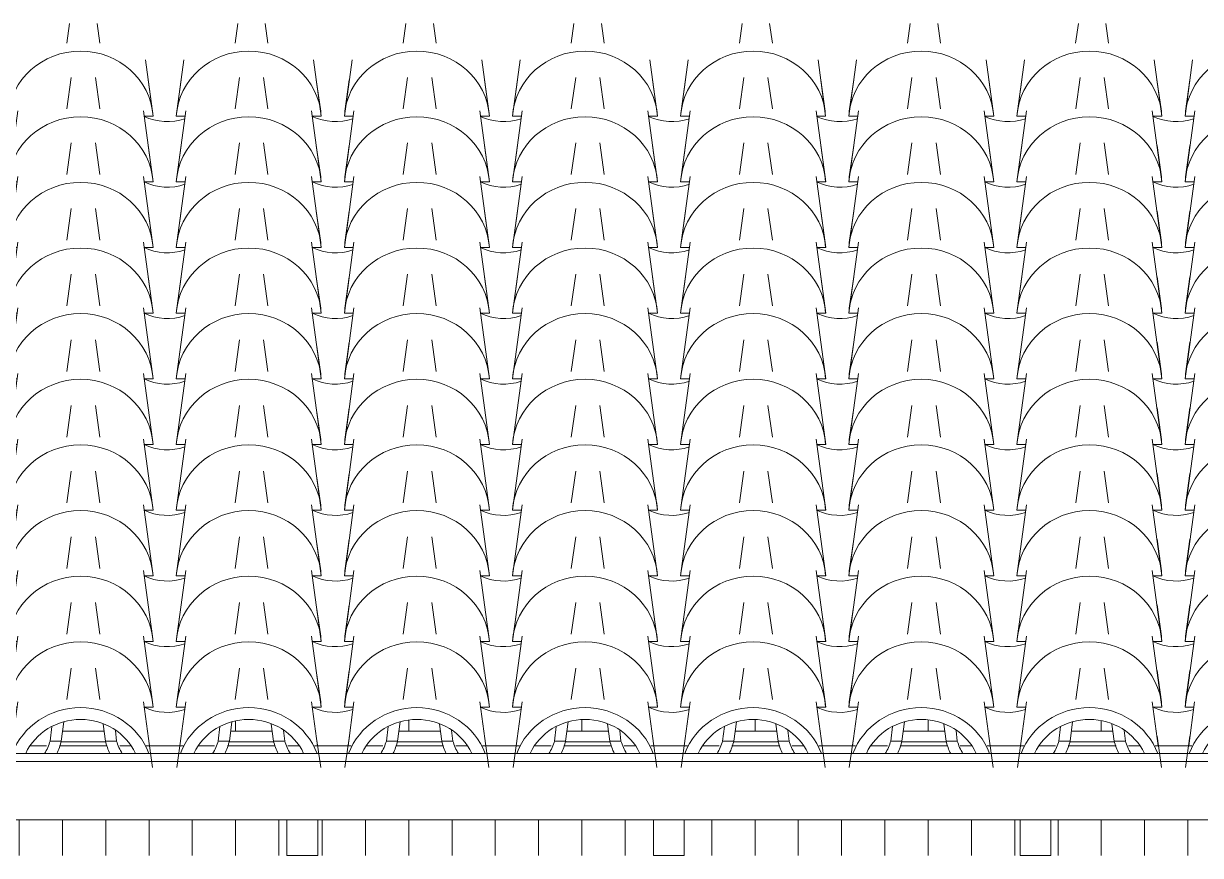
# Model space of a CAD drawing. Header units: millimetres. Extents: x -12976 to 58202, y -2238 to 7407.
# Drawn here: x -4613 to -2710, y 2606 to 3951 of the extents above; entities that cross this region are included whole.
import ezdxf

# ---------------------------------------------------------------- set-up
doc = ezdxf.new("R2010")
doc.units = ezdxf.units.MM
for name, color, linetype, lineweight in [('A-GLAZ-CURT', 52, 'Continuous', 9), ('A-GLAZ-CWMG', 51, 'Continuous', 9), ('A-ROOF-OTLN', 132, 'Continuous', 9), ('A-ROOF-PATT', 132, 'Continuous', 9)]:
    doc.layers.add(name, color=color, linetype=linetype, lineweight=lineweight)

# ---------------------------------------------------------------- blocks, each defined once
blk = doc.blocks.new('Rectangular Mullion - Ripa-4315949-FACHADA POSTERIOR')
at = {"layer": 'A-GLAZ-CWMG'}
for p, q in [((-4482.7, 2807.1), (-4549.7, 2807.1)), ((-4210.7, 2807.1), (-4277.8, 2807.1)), ((-3938.8, 2807.1), (-4005.9, 2807.1)), ((-3666.9, 2807.1), (-3734, 2807.1)), ((-3395, 2807.1), (-3462.1, 2807.1)), ((-3123.1, 2807.1), (-3190.3, 2807.1)), ((-2851.2, 2807.1), (-2918.2, 2807.1)), ((-4479.9, 2789.9), (-4552.3, 2789.9)), ((-4208.1, 2789.9), (-4280.4, 2789.9)), ((-3936.2, 2789.9), (-4008.6, 2789.9)), ((-3664.3, 2789.9), (-3736.7, 2789.9)), ((-3392.4, 2789.9), (-3464.8, 2789.9)), ((-3120.5, 2789.9), (-3192.9, 2789.9)), ((-2848.6, 2789.9), (-2921, 2789.9))]:
    blk.add_line(p, q, dxfattribs=at)
blk = doc.blocks.new('Rectangular Mullion - Caibro-3920096-FACHADA POSTERIOR')
at = {"layer": 'A-GLAZ-CWMG'}
for p, q in [((-7151.6, 2663.5), (-7151.6, 2606)), ((-7101.6, 2663.5), (-7151.6, 2663.5)), ((-7101.6, 2606), (-7101.6, 2663.5)), ((-7151.6, 2606), (-7101.6, 2606))]:
    blk.add_line(p, q, dxfattribs=at)
blk = doc.blocks.new('COLONIAL BASE - COLONIAL BASE-4317782-FACHADA POSTERIOR')
at = {"layer": 'A-GLAZ-CURT'}
for p, q in [((-11293.9, 2908.8), (-11286.8, 2858)), ((-11068.2, 2858), (-11061.1, 2908.8)), ((-11157.3, 2783.5), (-11147.7, 2854.7)), ((-10944.3, 2854.7), (-10934.6, 2783.5)), ((-11281.4, 2818.4), (-11277.7, 2791.1)), ((-11077.3, 2791.1), (-11073.1, 2821.9)), ((-11259.7, 2791.1), (-11261.7, 2808)), ((-11155.2, 2798.8), (-11162.4, 2748)), ((-11095.3, 2791.1), (-11092.5, 2814.6)), ((-10929.6, 2748), (-10936.7, 2798.8)), ((-11277.7, 2791.1), (-11259.7, 2791.1)), ((-11095.3, 2791.1), (-11077.3, 2791.1))]:
    blk.add_line(p, q, dxfattribs=at)
for centre, major_axis, start_param, end_param in [((-11046, 2732.6), (117.5, 0), 0.348057, 2.793536), ((-11046, 2732.6), (97.5, 0), 0.425177, 2.716415), ((-11177.5, 2812.9), (102.8, 0), 3.36491, 3.584479), ((-11177.5, 2812.9), (85.3, 0), 3.411763, 3.68386), ((-11177.5, 2812.9), (85.3, 0), 5.740918, 6.013015), ((-11177.5, 2812.9), (102.8, 0), 5.840299, 6.059868)]:
    blk.add_ellipse(centre, major_axis=major_axis, ratio=0.957826, start_param=start_param, end_param=end_param, dxfattribs=at)
blk = doc.blocks.new('COLONIAL BASE - COLONIAL BASE-V52-FACHADA POSTERIOR')
at = {"layer": 'A-GLAZ-CURT'}
for p, q in [((-11022, 3015), (-11014.9, 2964.1)), ((-10796.3, 2964.1), (-10789.2, 3015)), ((-10891.4, 2845.9), (-10875.8, 2960.8)), ((-10672.4, 2960.8), (-10656.8, 2845.9)), ((-10883.4, 2905), (-10890.5, 2854.2)), ((-10657.7, 2854.2), (-10664.8, 2905)), ((-10877, 2845.9), (-10891.4, 2845.9)), ((-10656.8, 2845.9), (-10671.2, 2845.9))]:
    blk.add_line(p, q, dxfattribs=at)
for centre, major_axis, start_param, end_param in [((-10774.1, 2838.8), (117.5, 0), 0.063873, 3.077719), ((-10905.6, 2919.1), (85.3, 0), 4.253685, 5.051809)]:
    blk.add_ellipse(centre, major_axis=major_axis, ratio=0.957826, start_param=start_param, end_param=end_param, dxfattribs=at)
blk = doc.blocks.new('COLONIAL BASE - COLONIAL BASE-V55-FACHADA POSTERIOR')
at = {"layer": 'A-GLAZ-CURT'}
for p, q in [((-4224.7, 3015), (-4217.6, 2964.1)), ((-3999, 2964.1), (-3991.9, 3015)), ((-4094.1, 2845.9), (-4078.5, 2960.8)), ((-3875.1, 2960.8), (-3859.5, 2845.9)), ((-4086.1, 2905), (-4093.2, 2854.2)), ((-3860.4, 2854.2), (-3867.5, 2905)), ((-4079.7, 2845.9), (-4094.1, 2845.9)), ((-3859.5, 2845.9), (-3873.9, 2845.9))]:
    blk.add_line(p, q, dxfattribs=at)
for centre, major_axis, start_param, end_param in [((-3976.8, 2838.8), (117.5, 0), 0.063873, 3.077719), ((-4108.3, 2919.1), (85.3, 0), 4.253685, 5.048456)]:
    blk.add_ellipse(centre, major_axis=major_axis, ratio=0.957826, start_param=start_param, end_param=end_param, dxfattribs=at)

msp = doc.modelspace()

# ---------------------------------------------------------------- hatches: boundary and pattern name
at = {"layer": 'A-ROOF-PATT'}
h = msp.add_hatch(dxfattribs=at)
h.set_pattern_fill('FP_2', color=256, style=0, pattern_type=2)
h.set_pattern_definition([(90, (0, 8754.066), (-70, 4e-15), [])])
h.paths.add_polyline_path([(-6226, 2606), (-5965.8, 2606), (-5965.8, 2663.6), (-6508.7, 2663.5), (-6508.7, 2606), (-6270.7, 2606)])
h.paths.add_polyline_path([(-11724.1, 2606), (-11301.7, 2606), (-11301.7, 2663.6), (-11583.5, 2663.6), (-11775.4, 2606)])
h.paths.add_polyline_path([(-11251.7, 2606), (-10708.9, 2606), (-10708.9, 2663.6), (-11251.7, 2663.5)])
h.paths.add_polyline_path([(-10658.9, 2606), (-10116, 2606), (-10116, 2663.6), (-10658.9, 2663.5)])
h.paths.add_polyline_path([(-1815.6, 2606), (-1815.6, 2663.6), (-2358.5, 2663.5), (-2358.5, 2606), (-1845.4, 2606)])
h.paths.add_polyline_path([(-10066, 2606), (-9523.1, 2606), (-9523.1, 2663.6), (-10066, 2663.5)])
h.paths.add_polyline_path([(-9473.1, 2606), (-8930.2, 2606), (-8930.2, 2663.6), (-9473.1, 2663.5)])
h.paths.add_polyline_path([(-8880.2, 2606), (-8337.3, 2606), (-8337.3, 2663.6), (-8880.2, 2663.5)])
h.paths.add_polyline_path([(-8287.3, 2606), (-7744.4, 2606), (-7744.4, 2663.6), (-8287.3, 2663.5)])
h.paths.add_polyline_path([(-7694.4, 2606), (-7151.6, 2606), (-7151.6, 2663.6), (-7694.4, 2663.5)])
h.paths.add_polyline_path([(-7101.6, 2606), (-6558.7, 2606), (-6558.7, 2663.6), (-7101.6, 2663.5)])
h.paths.add_polyline_path([(-2426.5, 2606), (-2408.5, 2606), (-2408.5, 2663.6), (-2951.4, 2663.5), (-2951.4, 2606), (-2515.9, 2606)])
h.paths.add_polyline_path([(-5915.8, 2606), (-5372.9, 2606), (-5372.9, 2663.6), (-5915.8, 2663.5)])
h.paths.add_polyline_path([(-5322.9, 2606), (-4780, 2606), (-4780, 2663.6), (-5322.9, 2663.5)])
h.paths.add_polyline_path([(-4730, 2606), (-4187.1, 2606), (-4187.1, 2663.6), (-4730, 2663.5)])
h.paths.add_polyline_path([(-4137.1, 2606), (-3594.3, 2606), (-3594.3, 2663.6), (-4137.1, 2663.5)])
h.paths.add_polyline_path([(-3544.3, 2606), (-3001.4, 2606), (-3001.4, 2663.6), (-3544.3, 2663.5)])
h.paths.add_polyline_path([(-5064.4, 2807.1), (-5026.4, 2807.1), (-5027.9, 2818.4), (-5041.2, 2823.2), (-5064.4, 2826), (-5088.4, 2823.1), (-5091.5, 2821.9), (-5093.5, 2807.1), (-5078.6, 2807.1)])
h.paths.add_polyline_path([(-2918.4, 2807.1), (-2851.2, 2807.1), (-2852.7, 2818.4), (-2866.1, 2823.2), (-2889.2, 2826), (-2913.3, 2823.1), (-2916.4, 2821.9), (-2918.2, 2808.3)])
h.paths.add_polyline_path([(-9131.5, 2807.1), (-9104.7, 2807.1), (-9106.3, 2818.4), (-9119.6, 2823.2), (-9142.7, 2826), (-9166.8, 2823.1), (-9169.9, 2821.9), (-9171.9, 2807.1), (-9142.7, 2807.1)])
h.paths.add_polyline_path([(-7790.5, 2807.1), (-7745.3, 2807.1), (-7746.8, 2818.4), (-7760.2, 2823.2), (-7783.3, 2826), (-7807.3, 2823.1), (-7810.4, 2821.9), (-7812.4, 2807.1), (-7797.5, 2807.1)])
h.paths.add_polyline_path([(-5298.2, 2807.1), (-5299.8, 2818.4), (-5313.1, 2823.2), (-5322.9, 2824.4), (-5322.9, 2807.1), (-5307.1, 2807.1)])
h.paths.add_polyline_path([(-3403.8, 2807.1), (-3395, 2807.1), (-3396.5, 2818.4), (-3409.9, 2823.2), (-3433, 2826), (-3457, 2823.1), (-3460.1, 2821.9), (-3462.1, 2807.1), (-3409, 2807.1)])
h.paths.add_polyline_path([(-1830.8, 2807.1), (-1815.6, 2807.1), (-1815.9, 2824.3), (-1825.7, 2823.1), (-1828.8, 2821.9), (-1829.8, 2814.6)])
h.paths.add_polyline_path([(-2102.7, 2807.1), (-2035.5, 2807.1), (-2037.1, 2818.4), (-2050.4, 2823.2), (-2073.6, 2826), (-2097.6, 2823.1), (-2100.7, 2821.9), (-2101.7, 2814.6)])
h.paths.add_polyline_path([(-3938.8, 2807.1), (-3940.3, 2818.4), (-3952.8, 2823.1), (-3976.8, 2826), (-4000.8, 2823.1), (-4003.9, 2821.9), (-4005.9, 2807.1), (-3946.3, 2807.1)])
h.paths.add_polyline_path([(-5570.1, 2807.1), (-5571.7, 2818.4), (-5585, 2823.2), (-5608.1, 2826), (-5632.2, 2823.1), (-5635.3, 2821.9), (-5637.3, 2807.1), (-5578.9, 2807.1)])
h.paths.add_polyline_path([(-11022.9, 2807.1), (-11008, 2807.1), (-11009.5, 2818.4), (-11022.9, 2823.2), (-11044.6, 2825.3), (-11044.6, 2807.1), (-11033.2, 2807.1)])
h.paths.add_polyline_path([(-8880.2, 2807.1), (-8832.8, 2807.1), (-8834.4, 2818.4), (-8847.7, 2823.2), (-8870.9, 2826), (-8880.2, 2824.9), (-8880.2, 2823.1)])
h.paths.add_polyline_path([(-9385.4, 2807.1), (-9376.6, 2807.1), (-9378.2, 2818.4), (-9391.5, 2823.2), (-9414.6, 2826), (-9438.7, 2823.1), (-9441.8, 2821.9), (-9443.8, 2807.1), (-9390.6, 2807.1)])
h.paths.add_polyline_path([(-4792.5, 2807.1), (-4780, 2807.1), (-4780, 2824.5), (-4792.5, 2826), (-4816.5, 2823.1), (-4819.6, 2821.9), (-4821.6, 2807.1), (-4806.7, 2807.1)])
h.paths.add_polyline_path([(-9929.2, 2807.1), (-9920.4, 2807.1), (-9921.9, 2818.4), (-9936.1, 2823.3), (-9958.4, 2826), (-9982.4, 2823.1), (-9985.5, 2821.9), (-9987.5, 2807.1), (-9934.4, 2807.1)])
h.paths.add_polyline_path([(-5842, 2807.1), (-5843.6, 2818.4), (-5856.9, 2823.2), (-5880, 2826), (-5904.1, 2823.1), (-5907.2, 2821.9), (-5909.2, 2807.1), (-5850.8, 2807.1)])
h.paths.add_polyline_path([(-6122.7, 2807.1), (-6113.9, 2807.1), (-6115.5, 2818.4), (-6128.8, 2823.2), (-6151.9, 2826), (-6176, 2823.1), (-6179.1, 2821.9), (-6181.1, 2807.1), (-6127.9, 2807.1)])
h.paths.add_polyline_path([(-3666.9, 2807.1), (-3668.4, 2818.4), (-3680.9, 2823.1), (-3704.9, 2826), (-3728.9, 2823.1), (-3732, 2821.9), (-3734, 2807.1), (-3675.7, 2807.1)])
h.paths.add_polyline_path([(-10788.3, 2807.1), (-10736.1, 2807.1), (-10737.6, 2818.4), (-10750.1, 2823.1), (-10774.1, 2826), (-10798.1, 2823.1), (-10801.2, 2821.9), (-10803.2, 2807.1), (-10798.1, 2807.1)])
h.paths.add_polyline_path([(-8599, 2807.1), (-8560.9, 2807.1), (-8562.5, 2818.4), (-8575.8, 2823.2), (-8599, 2826), (-8623, 2823.1), (-8626.1, 2821.9), (-8628.1, 2807.1), (-8613.2, 2807.1)])
h.paths.add_polyline_path([(-2617.3, 2807.1), (-2584.6, 2807.1), (-2584.6, 2819.8), (-2594.2, 2823.2), (-2617.3, 2826), (-2641.4, 2823.1), (-2644.5, 2821.9), (-2646.5, 2807.1), (-2631.6, 2807.1)])
h.paths.add_polyline_path([(-6394.6, 2807.1), (-6385.8, 2807.1), (-6387.3, 2818.4), (-6400.7, 2823.2), (-6423.8, 2826), (-6449.5, 2822.5), (-6450.9, 2821.9), (-6453, 2807.1), (-6399.8, 2807.1)])
h.paths.add_polyline_path([(-10526.2, 2807.1), (-10464.2, 2807.1), (-10465.7, 2818.4), (-10478.2, 2823.1), (-10502.2, 2826), (-10526.2, 2823.1), (-10529.3, 2821.9), (-10531.3, 2807.1)])
h.paths.add_polyline_path([(-4520.6, 2807.1), (-4482.6, 2807.1), (-4484.1, 2818.4), (-4497.5, 2823.2), (-4520.6, 2826), (-4544.6, 2823.1), (-4547.7, 2821.9), (-4549.7, 2807.1), (-4534.8, 2807.1)])
h.paths.add_polyline_path([(-2316.2, 2807.1), (-2307.4, 2807.1), (-2309, 2818.4), (-2322.3, 2823.2), (-2345.4, 2826), (-2358.5, 2824.4), (-2358.5, 2807.1), (-2321.4, 2807.1)])
h.paths.add_polyline_path([(-8337.3, 2807.1), (-8337.3, 2824.8), (-8351.1, 2823.1), (-8354.2, 2821.9), (-8356.2, 2807.1), (-8341.3, 2807.1)])
h.paths.add_polyline_path([(-6666.5, 2807.1), (-6657.7, 2807.1), (-6659.2, 2818.4), (-6673, 2823.3), (-6695.7, 2826), (-6714.6, 2823.7), (-6714.6, 2807.1), (-6671.7, 2807.1)])
h.paths.add_polyline_path([(-3190.3, 2807.1), (-3123.1, 2807.1), (-3124.6, 2818.4), (-3138, 2823.2), (-3161.1, 2826), (-3186.4, 2822.6), (-3188.2, 2821.9), (-3189.2, 2814.6)])
h.paths.add_polyline_path([(-9657.3, 2807.1), (-9648.5, 2807.1), (-9650, 2818.4), (-9663.4, 2823.2), (-9686.5, 2826), (-9712.6, 2822.3), (-9713.7, 2821.9), (-9715.7, 2807.1), (-9662.5, 2807.1)])
h.paths.add_polyline_path([(-4277.8, 2807.1), (-4210.7, 2807.1), (-4212.2, 2818.4), (-4224.7, 2823.1), (-4248.7, 2826), (-4272.7, 2823.1), (-4275.8, 2821.9), (-4276.8, 2814.6)])
h.paths.add_polyline_path([(-7525.6, 2807.1), (-7473.4, 2807.1), (-7474.9, 2818.4), (-7487.4, 2823.1), (-7511.4, 2826), (-7535.4, 2823.1), (-7538.5, 2821.9), (-7540.5, 2807.1), (-7535.4, 2807.1)])
h.paths.add_polyline_path([(-6929.6, 2807.1), (-6931.1, 2818.4), (-6943.6, 2823.1), (-6967.6, 2826), (-6991.6, 2823.1), (-6994.7, 2821.9), (-6996.7, 2807.1), (-6938.4, 2807.1)])
h.paths.add_polyline_path([(-8069.4, 2807.1), (-8017.2, 2807.1), (-8018.7, 2818.4), (-8032, 2823.2), (-8055.2, 2826), (-8079.2, 2823.1), (-8082.3, 2821.9), (-8084.3, 2807.1), (-8079.2, 2807.1)])
h.paths.add_polyline_path([(-10254.3, 2807.1), (-10192.3, 2807.1), (-10193.8, 2818.4), (-10206.3, 2823.1), (-10230.3, 2826), (-10254.3, 2823.1), (-10257.4, 2821.9), (-10259.4, 2807.1)])
h.paths.add_polyline_path([(-7201.5, 2807.1), (-7203, 2818.4), (-7215.5, 2823.1), (-7239.5, 2826), (-7263.5, 2823.1), (-7266.6, 2821.9), (-7268.6, 2807.1), (-7209.4, 2807.1)])

# ---------------------------------------------------------------- linework, layer by layer
at = {"layer": 'A-GLAZ-CURT'}
for p, q in [((-4542.8, 3919.5), (-4538.4, 3951.2)), ((-4493.9, 3951.2), (-4489.5, 3919.5)), ((-4270.9, 3919.5), (-4266.5, 3951.2)), ((-4222, 3951.2), (-4217.6, 3919.5)), ((-3999, 3919.5), (-3994.6, 3951.2)), ((-3950.1, 3951.2), (-3945.7, 3919.5)), ((-3727.1, 3919.5), (-3722.8, 3951.2)), ((-3678.2, 3951.2), (-3673.8, 3919.5)), ((-3455.3, 3919.5), (-3450.9, 3951.2)), ((-3406.3, 3951.2), (-3401.9, 3919.5)), ((-3183.4, 3919.5), (-3179, 3951.2)), ((-3134.4, 3951.2), (-3130, 3919.5)), ((-2911.5, 3919.5), (-2907.1, 3951.2)), ((-2862.5, 3951.2), (-2858.1, 3919.5)), ((-4415.7, 3892.5), (-4403.3, 3801.3)), ((-4365.9, 3801.3), (-4353.6, 3892.5)), ((-4143.8, 3892.5), (-4131.4, 3801.3)), ((-4094.1, 3801.3), (-4081.7, 3892.5)), ((-3871.9, 3892.5), (-3859.5, 3801.3)), ((-3822.2, 3801.3), (-3809.8, 3892.5)), ((-3600, 3892.5), (-3587.6, 3801.3)), ((-3550.3, 3801.3), (-3537.9, 3892.5)), ((-3328.1, 3892.5), (-3315.8, 3801.3)), ((-3278.4, 3801.3), (-3266, 3892.5)), ((-3056.2, 3892.5), (-3043.9, 3801.3)), ((-3006.5, 3801.3), (-2994.1, 3892.5)), ((-2784.3, 3892.5), (-2772, 3801.3)), ((-2734.6, 3801.3), (-2722.3, 3892.5)), ((-4404.2, 3809.6), (-4411.3, 3860.4)), ((-4358, 3860.4), (-4365.1, 3809.6)), ((-4132.3, 3809.6), (-4139.4, 3860.4)), ((-4086.1, 3860.4), (-4093.2, 3809.6)), ((-3860.4, 3809.6), (-3867.5, 3860.4)), ((-3814.2, 3860.4), (-3821.3, 3809.6)), ((-3588.5, 3809.6), (-3595.6, 3860.4)), ((-3542.3, 3860.4), (-3549.4, 3809.6)), ((-3316.6, 3809.6), (-3323.8, 3860.4)), ((-3270.4, 3860.4), (-3277.5, 3809.6)), ((-3044.7, 3809.6), (-3051.9, 3860.4)), ((-2998.5, 3860.4), (-3005.6, 3809.6)), ((-2772.8, 3809.6), (-2780, 3860.4)), ((-2726.6, 3860.4), (-2733.7, 3809.6)), ((-4403.3, 3801.3), (-4417.7, 3801.3)), ((-4351.6, 3801.3), (-4365.9, 3801.3)), ((-4131.4, 3801.3), (-4145.8, 3801.3)), ((-4079.7, 3801.3), (-4094.1, 3801.3)), ((-3859.5, 3801.3), (-3873.9, 3801.3)), ((-3807.8, 3801.3), (-3822.2, 3801.3)), ((-3587.6, 3801.3), (-3602, 3801.3)), ((-3535.9, 3801.3), (-3550.3, 3801.3)), ((-3315.8, 3801.3), (-3330.1, 3801.3)), ((-3264, 3801.3), (-3278.4, 3801.3)), ((-3043.9, 3801.3), (-3058.2, 3801.3)), ((-2992.1, 3801.3), (-3006.5, 3801.3)), ((-2772, 3801.3), (-2786.3, 3801.3)), ((-2720.2, 3801.3), (-2734.6, 3801.3))]:
    msp.add_line(p, q, dxfattribs=at)
for centre, major_axis, start_param, end_param in [((-4520.6, 3794.1), (117.5, 0), 0.063873, 3.077719), ((-4248.7, 3794.1), (117.5, 0), 0.063873, 3.077719), ((-3976.8, 3794.1), (117.5, 0), 0.063873, 3.077719), ((-3704.9, 3794.1), (117.5, 0), 0.063873, 3.077719), ((-3433, 3794.1), (117.5, 0), 0.063873, 3.077719), ((-3161.1, 3794.1), (117.5, 0), 0.063873, 3.077719), ((-2889.2, 3794.1), (117.5, 0), 0.063873, 3.077719), ((-2617.3, 3794.1), (117.5, 0), 0.063873, 3.077719), ((-4380.2, 3874.4), (85.3, 0), 4.253685, 5.051809), ((-4108.3, 3874.4), (85.3, 0), 4.253685, 5.048456), ((-3836.4, 3874.4), (85.3, 0), 4.253685, 5.051809), ((-3564.5, 3874.4), (85.3, 0), 4.253685, 5.051809), ((-3292.6, 3874.4), (85.3, 0), 4.253685, 5.051809), ((-3020.7, 3874.4), (85.3, 0), 4.253685, 5.051809), ((-2748.8, 3874.4), (85.3, 0), 4.253685, 5.051809)]:
    msp.add_ellipse(centre, major_axis=major_axis, ratio=0.957826, start_param=start_param, end_param=end_param, dxfattribs=at)
at = {"layer": 'A-ROOF-OTLN'}
for p, q in [((-4575.5, 2783.5), (-4602.3, 2783.5)), ((-4477.5, 2783.5), (-4554.7, 2783.5)), ((-4438.9, 2783.5), (-4457.4, 2783.5)), ((-4354.9, 2783.5), (-4414.3, 2783.5)), ((-4303.9, 2783.5), (-4330.4, 2783.5)), ((-4205.7, 2783.5), (-4282.8, 2783.5)), ((-4167, 2783.5), (-4185.5, 2783.5)), ((-4083, 2783.5), (-4142.4, 2783.5)), ((-4031.7, 2783.5), (-4058.5, 2783.5)), ((-3933.8, 2783.5), (-4010.9, 2783.5)), ((-3895.1, 2783.5), (-3913.6, 2783.5)), ((-3811.1, 2783.5), (-3870.5, 2783.5)), ((-3759.8, 2783.5), (-3786.6, 2783.5)), ((-3661.9, 2783.5), (-3739.1, 2783.5)), ((-3623.2, 2783.5), (-3641.8, 2783.5)), ((-3539.2, 2783.5), (-3598.6, 2783.5)), ((-3487.9, 2783.5), (-3514.7, 2783.5)), ((-3390, 2783.5), (-3467.2, 2783.5)), ((-3351.3, 2783.5), (-3369.9, 2783.5)), ((-3267.3, 2783.5), (-3326.7, 2783.5)), ((-3216, 2783.5), (-3242.8, 2783.5)), ((-3118.1, 2783.5), (-3195.3, 2783.5)), ((-3079.4, 2783.5), (-3098, 2783.5)), ((-2995.4, 2783.5), (-3054.8, 2783.5)), ((-2944.2, 2783.5), (-2970.9, 2783.5)), ((-2846.2, 2783.5), (-2923.4, 2783.5)), ((-2807.5, 2783.5), (-2826.1, 2783.5)), ((-2723.5, 2783.5), (-2782.9, 2783.5)), ((-1784.6, 2770.8), (-11964.6, 2770.8)), ((-1784.6, 2758.1), (-11964.6, 2758.1)), ((-1784.6, 2663.6), (-11913.8, 2663.6))]:
    msp.add_line(p, q, dxfattribs=at)

# ---------------------------------------------------------------- block references
at = {"layer": 'A-GLAZ-CURT'}
for name, p in [('COLONIAL BASE - COLONIAL BASE-V52-FACHADA POSTERIOR', (6253.5, 849.2)), ('COLONIAL BASE - COLONIAL BASE-V52-FACHADA POSTERIOR', (6525.4, 849.2)), ('COLONIAL BASE - COLONIAL BASE-V55-FACHADA POSTERIOR', (0, 849.2)), ('COLONIAL BASE - COLONIAL BASE-V52-FACHADA POSTERIOR', (7069.2, 849.2)), ('COLONIAL BASE - COLONIAL BASE-V52-FACHADA POSTERIOR', (7341.1, 849.2)), ('COLONIAL BASE - COLONIAL BASE-V52-FACHADA POSTERIOR', (7613, 849.2)), ('COLONIAL BASE - COLONIAL BASE-V52-FACHADA POSTERIOR', (7884.9, 849.2)), ('COLONIAL BASE - COLONIAL BASE-V52-FACHADA POSTERIOR', (8156.8, 849.2)), ('COLONIAL BASE - COLONIAL BASE-V52-FACHADA POSTERIOR', (6253.5, 743.1)), ('COLONIAL BASE - COLONIAL BASE-V52-FACHADA POSTERIOR', (6525.4, 743.1)), ('COLONIAL BASE - COLONIAL BASE-V55-FACHADA POSTERIOR', (0, 743.1)), ('COLONIAL BASE - COLONIAL BASE-V52-FACHADA POSTERIOR', (7069.2, 743.1)), ('COLONIAL BASE - COLONIAL BASE-V52-FACHADA POSTERIOR', (7341.1, 743.1)), ('COLONIAL BASE - COLONIAL BASE-V52-FACHADA POSTERIOR', (7613, 743.1)), ('COLONIAL BASE - COLONIAL BASE-V52-FACHADA POSTERIOR', (7884.9, 743.1)), ('COLONIAL BASE - COLONIAL BASE-V52-FACHADA POSTERIOR', (8156.8, 743.1)), ('COLONIAL BASE - COLONIAL BASE-V52-FACHADA POSTERIOR', (6253.5, 636.9)), ('COLONIAL BASE - COLONIAL BASE-V52-FACHADA POSTERIOR', (6525.4, 636.9)), ('COLONIAL BASE - COLONIAL BASE-V55-FACHADA POSTERIOR', (0, 636.9)), ('COLONIAL BASE - COLONIAL BASE-V52-FACHADA POSTERIOR', (7069.2, 636.9)), ('COLONIAL BASE - COLONIAL BASE-V52-FACHADA POSTERIOR', (7341.1, 636.9)), ('COLONIAL BASE - COLONIAL BASE-V52-FACHADA POSTERIOR', (7613, 636.9)), ('COLONIAL BASE - COLONIAL BASE-V52-FACHADA POSTERIOR', (7884.9, 636.9)), ('COLONIAL BASE - COLONIAL BASE-V52-FACHADA POSTERIOR', (8156.8, 636.9)), ('COLONIAL BASE - COLONIAL BASE-V52-FACHADA POSTERIOR', (6253.5, 530.8)), ('COLONIAL BASE - COLONIAL BASE-V52-FACHADA POSTERIOR', (6525.4, 530.8)), ('COLONIAL BASE - COLONIAL BASE-V55-FACHADA POSTERIOR', (0, 530.8)), ('COLONIAL BASE - COLONIAL BASE-V52-FACHADA POSTERIOR', (7069.2, 530.8)), ('COLONIAL BASE - COLONIAL BASE-V52-FACHADA POSTERIOR', (7341.1, 530.8)), ('COLONIAL BASE - COLONIAL BASE-V52-FACHADA POSTERIOR', (7613, 530.8)), ('COLONIAL BASE - COLONIAL BASE-V52-FACHADA POSTERIOR', (7884.9, 530.8)), ('COLONIAL BASE - COLONIAL BASE-V52-FACHADA POSTERIOR', (8156.8, 530.8)), ('COLONIAL BASE - COLONIAL BASE-V52-FACHADA POSTERIOR', (6253.5, 424.6)), ('COLONIAL BASE - COLONIAL BASE-V52-FACHADA POSTERIOR', (6525.4, 424.6)), ('COLONIAL BASE - COLONIAL BASE-V55-FACHADA POSTERIOR', (0, 424.6)), ('COLONIAL BASE - COLONIAL BASE-V52-FACHADA POSTERIOR', (7069.2, 424.6)), ('COLONIAL BASE - COLONIAL BASE-V52-FACHADA POSTERIOR', (7341.1, 424.6)), ('COLONIAL BASE - COLONIAL BASE-V52-FACHADA POSTERIOR', (7613, 424.6)), ('COLONIAL BASE - COLONIAL BASE-V52-FACHADA POSTERIOR', (7884.9, 424.6)), ('COLONIAL BASE - COLONIAL BASE-V52-FACHADA POSTERIOR', (8156.8, 424.6)), ('COLONIAL BASE - COLONIAL BASE-V52-FACHADA POSTERIOR', (6253.5, 318.5)), ('COLONIAL BASE - COLONIAL BASE-V52-FACHADA POSTERIOR', (6525.4, 318.5)), ('COLONIAL BASE - COLONIAL BASE-V55-FACHADA POSTERIOR', (0, 318.5)), ('COLONIAL BASE - COLONIAL BASE-V52-FACHADA POSTERIOR', (7069.2, 318.5)), ('COLONIAL BASE - COLONIAL BASE-V52-FACHADA POSTERIOR', (7341.1, 318.5)), ('COLONIAL BASE - COLONIAL BASE-V52-FACHADA POSTERIOR', (7613, 318.5)), ('COLONIAL BASE - COLONIAL BASE-V52-FACHADA POSTERIOR', (7884.9, 318.5)), ('COLONIAL BASE - COLONIAL BASE-V52-FACHADA POSTERIOR', (8156.8, 318.5)), ('COLONIAL BASE - COLONIAL BASE-V52-FACHADA POSTERIOR', (6253.5, 212.3)), ('COLONIAL BASE - COLONIAL BASE-V52-FACHADA POSTERIOR', (6525.4, 212.3)), ('COLONIAL BASE - COLONIAL BASE-V55-FACHADA POSTERIOR', (0, 212.3)), ('COLONIAL BASE - COLONIAL BASE-V52-FACHADA POSTERIOR', (7069.2, 212.3)), ('COLONIAL BASE - COLONIAL BASE-V52-FACHADA POSTERIOR', (7341.1, 212.3)), ('COLONIAL BASE - COLONIAL BASE-V52-FACHADA POSTERIOR', (7613, 212.3)), ('COLONIAL BASE - COLONIAL BASE-V52-FACHADA POSTERIOR', (7884.9, 212.3)), ('COLONIAL BASE - COLONIAL BASE-V52-FACHADA POSTERIOR', (8156.8, 212.3)), ('COLONIAL BASE - COLONIAL BASE-V52-FACHADA POSTERIOR', (6253.5, 106.2)), ('COLONIAL BASE - COLONIAL BASE-V52-FACHADA POSTERIOR', (6525.4, 106.2)), ('COLONIAL BASE - COLONIAL BASE-V55-FACHADA POSTERIOR', (0, 106.2)), ('COLONIAL BASE - COLONIAL BASE-V52-FACHADA POSTERIOR', (7069.2, 106.2)), ('COLONIAL BASE - COLONIAL BASE-V52-FACHADA POSTERIOR', (7341.1, 106.2)), ('COLONIAL BASE - COLONIAL BASE-V52-FACHADA POSTERIOR', (7613, 106.2)), ('COLONIAL BASE - COLONIAL BASE-V52-FACHADA POSTERIOR', (7884.9, 106.2)), ('COLONIAL BASE - COLONIAL BASE-V52-FACHADA POSTERIOR', (8156.8, 106.2)), ('COLONIAL BASE - COLONIAL BASE-V52-FACHADA POSTERIOR', (6253.5, 0)), ('COLONIAL BASE - COLONIAL BASE-V52-FACHADA POSTERIOR', (6525.4, 0)), ('COLONIAL BASE - COLONIAL BASE-V55-FACHADA POSTERIOR', (0, 0)), ('COLONIAL BASE - COLONIAL BASE-V52-FACHADA POSTERIOR', (7069.2, 0)), ('COLONIAL BASE - COLONIAL BASE-V52-FACHADA POSTERIOR', (7341.1, 0)), ('COLONIAL BASE - COLONIAL BASE-V52-FACHADA POSTERIOR', (7613, 0)), ('COLONIAL BASE - COLONIAL BASE-V52-FACHADA POSTERIOR', (7884.9, 0)), ('COLONIAL BASE - COLONIAL BASE-V52-FACHADA POSTERIOR', (8156.8, 0)), ('COLONIAL BASE - COLONIAL BASE-4317782-FACHADA POSTERIOR', (6525.4, 0)), ('COLONIAL BASE - COLONIAL BASE-4317782-FACHADA POSTERIOR', (6797.3, 0)), ('COLONIAL BASE - COLONIAL BASE-4317782-FACHADA POSTERIOR', (7069.2, 0)), ('COLONIAL BASE - COLONIAL BASE-4317782-FACHADA POSTERIOR', (7341.1, 0)), ('COLONIAL BASE - COLONIAL BASE-4317782-FACHADA POSTERIOR', (7613, 0)), ('COLONIAL BASE - COLONIAL BASE-4317782-FACHADA POSTERIOR', (7884.9, 0)), ('COLONIAL BASE - COLONIAL BASE-4317782-FACHADA POSTERIOR', (8156.8, 0)), ('COLONIAL BASE - COLONIAL BASE-4317782-FACHADA POSTERIOR', (8428.6, 0))]:
    msp.add_blockref(name, p, dxfattribs=at)
at = {"layer": 'A-GLAZ-CWMG'}
for name, p in [('Rectangular Mullion - Ripa-4315949-FACHADA POSTERIOR', (0, 0)), ('Rectangular Mullion - Caibro-3920096-FACHADA POSTERIOR', (2964.4, 0)), ('Rectangular Mullion - Caibro-3920096-FACHADA POSTERIOR', (3557.3, 0)), ('Rectangular Mullion - Caibro-3920096-FACHADA POSTERIOR', (4150.2, 0))]:
    msp.add_blockref(name, p, dxfattribs=at)

doc.saveas('drawing.dxf')
